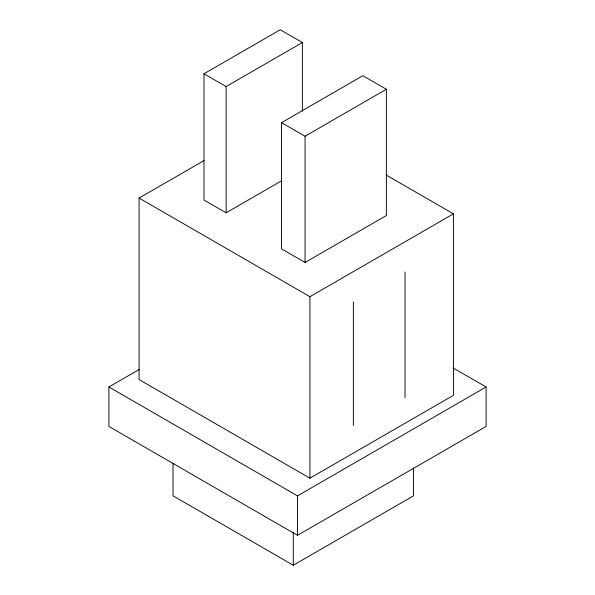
<?xml version="1.0" encoding="UTF-8"?>
<svg xmlns="http://www.w3.org/2000/svg" width="595" height="595" viewBox="0 0 595 595"><rect width="100%" height="100%" fill="white"/><g stroke="black" fill="none" stroke-linecap="round" stroke-linejoin="round"><path stroke-width="0.89" d="M281.509 180.835L226.122 212.809L203.981 200.032L203.981 73.78L280.238 29.75L302.379 42.535L302.379 111.228M203.981 73.78L226.122 86.565L302.379 42.535M386.051 174.945L453.427 213.843L453.427 395.333L309.921 478.179L139.081 379.55L139.081 198.061L204.018 160.576M281.554 122.652L362.876 75.699L386.378 89.272L386.378 215.524L305.064 262.469L281.554 248.903L281.554 122.652L305.064 136.225L386.378 89.272M453.197 367.985L486.1 386.981L486.1 426.437L297.5 535.329L108.9 426.437L108.9 386.981L139.394 369.376M139.081 198.061L309.921 296.697L453.427 213.843M108.9 386.981L297.5 495.873L486.1 386.981M173.011 463.535L173.011 495.813L293.283 565.25L413.547 495.813L413.547 468.146M405.039 271.997L405.039 397.81M353.356 301.836L353.356 425.462M309.921 296.697L309.921 478.179M305.064 136.225L305.064 262.469M297.5 495.873L297.5 535.329M293.283 532.049L293.283 565.25M226.122 86.565L226.122 212.809"/></g></svg>
